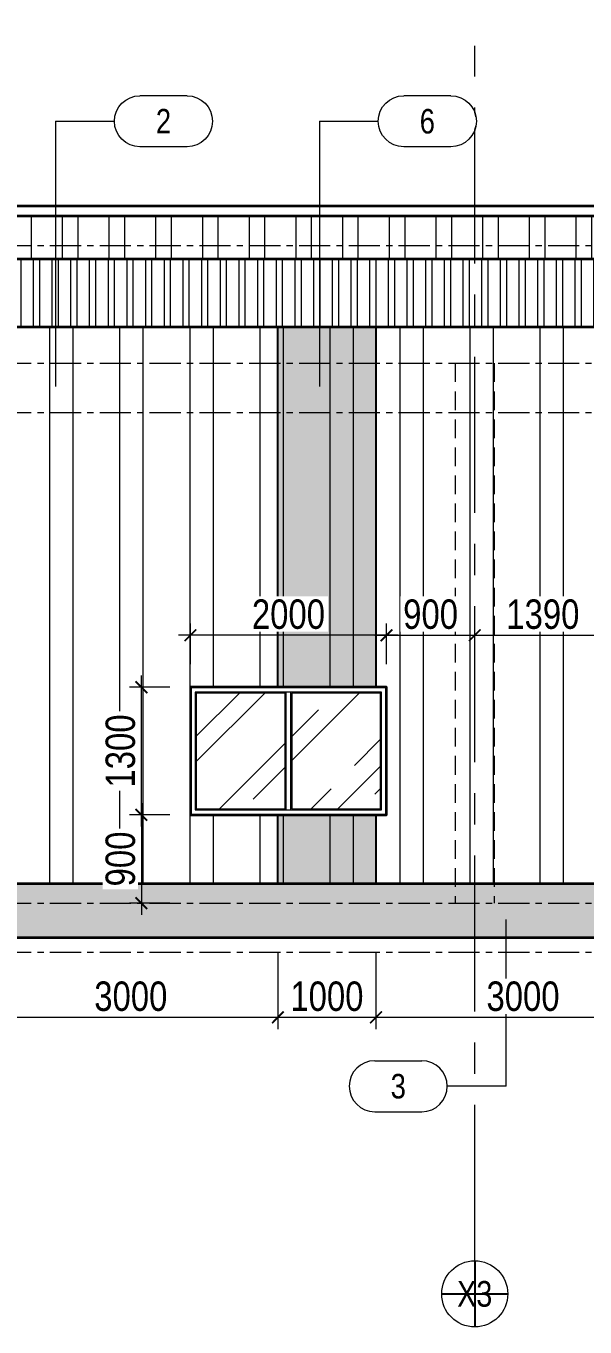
# Model space of a CAD drawing. Header units: millimetres. Extents: x -547695 to 905972, y -1055718 to 167349.
# Drawn here: x -516869 to -511167, y -1003825 to -990572 of the extents above; entities that cross this region are included whole.
import ezdxf
from ezdxf.enums import TextEntityAlignment as Align
from ezdxf.xclip import XClip

# ---------------------------------------------------------------- set-up
doc = ezdxf.new("R2010")
doc.units = ezdxf.units.MM
doc.header["$XCLIPFRAME"] = 0
doc.linetypes.add('CENTER', pattern=[50.800000000000004, 31.75, -6.35, 6.35, -6.35])
doc.linetypes.add('HIDDEN', pattern=[9.524999999999999, 6.35, -3.175])
doc.layers.get('DEFPOINTS').update_dxf_attribs({"color": 1, "lineweight": 25})
for name, color, linetype, lineweight in [('A-DIMS', 8, 'Continuous', 9), ('A-FINE', 255, 'Continuous', 25), ('A-GRID', 250, 'CENTER', 15), ('A-HEVY', 111, 'Continuous', 35), ('A-HIDD', 45, 'HIDDEN', 9), ('A-PATT', 252, 'Continuous', 9), ('A-SYMBOLS', 10, 'Continuous', 13)]:
    doc.layers.add(name, color=color, linetype=linetype, lineweight=lineweight)
doc.styles.add('VTK _ Arial_2.5 mm', font='arial.ttf', dxfattribs={"width": 0.8})
doc.styles.add('VTK_Arial', font='arial.ttf', dxfattribs={"width": 0.8})
doc.styles.add('VTK_Arial_3.5 mm', font='arial.ttf', dxfattribs={"width": 0.8, "height": 3.5})
doc.dimstyles.new('A-2.5-DIM120', dxfattribs={"dimscale": 120, "dimtxt": 2.5, "dimasz": 1, "dimexe": 1, "dimexo": 0, "dimgap": 0.5, "dimtad": 1, "dimdec": 0, "dimzin": 12, "dimdsep": 46, "dimtxsty": 'VTK_Arial', "dimblk": 'ARCHTICK', "dimcen": 0, "dimdle": 1, "dimclrd": 256, "dimclre": 256, "dimclrt": 7, "dimadec": 1, "dimazin": 3, "dimtfac": 1, "dimtdec": 0, "dimtmove": 0, "dimatfit": 2, "dimfxl": 20, "dimtfill": 1, "dimtolj": 1, "dimtzin": 0, "dimlwd": -1, "dimlwe": -1, "dimarcsym": 0})

# ---------------------------------------------------------------- blocks, each defined once
blk = doc.blocks.new('E56U67')
at = {"layer": 'A-GRID', "ltscale": 10}
for points in [[(-889.925879028975, 2000), (36929.7332893007, 2000)], [(-889.925879028975, 1700), (36929.7332893007, 1700)], [(-889.925879028975, 500), (36929.7332893007, 500)], [(-889.925879028975, 0), (36929.7332893007, 0)], [(-889.925879028975, -5000), (36929.7332893007, -5000)], [(-889.925879028975, -5500), (36929.7332893007, -5500)]]:
    blk.add_lwpolyline(points, dxfattribs=at)
blk = doc.blocks.new('A$C2c41236e')
at = {"layer": 'A-PATT', "ltscale": 5, "true_color": 0xff1a1a, "extrusion": (0, 0, -1)}
h = blk.add_hatch(color=1, dxfattribs=at)
h.dxf.hatch_style = 1
h.paths.add_polyline_path([(-355499.9999999923, -99.99999999930151), (-356499.9999999923, -99.99999999930151), (-356499.9999999921, 20800.00000000116), (-355499.9999999921, 20800.00000000116)])
at = {"layer": 'A-FINE', "ltscale": 5, "extrusion": (0, 0, -1)}
blk.add_lwpolyline([(-355499.9999999923, -99.99999999930151), (-356499.9999999923, -99.99999999930151), (-356499.9999999921, 20800.00000000116), (-355499.9999999921, 20800.00000000116)], close=True, dxfattribs=at)
blk = doc.blocks.new('*U336')
blk.add_wipeout([(4.5, -1.7763568394002505e-15), (4.46451615591515, -0.5639995510393714), (4.358624225078841, -1.1191044922418465), (4.183994186497131, -1.6565604870810517), (3.943380060197386, -2.1678915334577207), (3.6405764746872635, -2.645033635316131), (3.280358823396353, -3.080461976679099), (2.868407953869105, -3.46730959249105), (2.4112205774054853, -3.7994756647590684), (1.9160068120428266, -4.071721736097089), (1.3905764746872622, -4.279754323328191), (0.8432159156357593, -4.4202926282791), (0.2825573378819078, -4.491120277927223), (-0.2825573378819094, -4.491120277927223), (-0.8432159156357608, -4.4202926282791), (-1.3905764746872642, -4.279754323328191), (-1.9160068120428249, -4.07172173609709), (-2.411220577405484, -3.799475664759071), (-2.868407953869103, -3.467309592491053), (-3.280358823396352, -3.080461976679099), (-3.6405764746872635, -2.6450336353161292), (-3.943380060197386, -2.167891533457718), (-4.183994186497131, -1.6565604870810517), (-4.358624225078839, -1.1191044922418474), (-4.464516155915151, -0.5639995510393696), (-4.5, 0), (-4.464516155915151, 0.5639995510393678), (-4.358624225078839, 1.1191044922418456), (-4.183994186497131, 1.6565604870810482), (-3.943380060197386, 2.167891533457718), (-3.6405764746872635, 2.6450336353161283), (-3.2803588233963517, 3.0804619766791), (-2.868407953869104, 3.46730959249105), (-2.4112205774054853, 3.7994756647590666), (-1.9160068120428277, 4.071721736097086), (-1.3905764746872633, 4.279754323328191), (-0.8432159156357607, 4.420292628279098), (-0.2825573378819103, 4.491120277927221), (0.28255733788190984, 4.491120277927221), (0.8432159156357604, 4.420292628279098), (1.3905764746872633, 4.27975432332819), (1.9160068120428266, 4.071721736097087), (2.4112205774054845, 3.7994756647590666), (2.868407953869104, 3.46730959249105), (3.280358823396352, 3.0804619766790964), (3.6405764746872635, 2.6450336353161283), (3.943380060197386, 2.167891533457718), (4.183994186497131, 1.65656048708105), (4.358624225078839, 1.1191044922418456), (4.464516155915151, 0.5639995510393696)])
blk.add_circle((0, 0), 4.5)
at = {"layer": 'DEFPOINTS', "color": 250}
for p, q in [((2.755455298081545e-16, 4.5), (-8.266365894244633e-16, -4.5)), ((-4.5, 5.51091059616309e-16), (4.5, -1.102182119232618e-15))]:
    blk.add_line(p, q, dxfattribs=at)
at = {"color": 7, "style": 'VTK_Arial_3.5 mm', "width": 0.8}
blk.add_attdef('X12', text='', height=3.5, dxfattribs=at).set_placement((0, 0), align=Align.MIDDLE_CENTER)
blk = doc.blocks.new('ru6')
at = {"layer": 'A-GRID', "ltscale": 50}
blk.add_lwpolyline([(16000, 0), (16000, 12378.48471128545)], dxfattribs=at)
at = {"layer": 'A-SYMBOLS', "xscale": 74.91082045184334, "yscale": 74.91082045184334, "zscale": 74.91082045184334}
blk.add_blockref('*U336', (16000, -337.0986920333235), dxfattribs=at).add_auto_attribs({'X12': 'X3'})
blk = doc.blocks.new('rhg5')
blk.add_wipeout([(-2000.000003137626, -1.1368683772161603e-10), (0, -1.1368683772161603e-10), (0, 1299.9999999999832), (-2000.000003137626, 1299.9999999999832)]).dxf.layer = 'A-HEVY'
at = {"layer": 'A-PATT', "transparency": 33554620}
h = blk.add_hatch(dxfattribs=at)
h.set_pattern_fill('AR-RROOF', color=256, scale=40, angle=45)
h.set_pattern_definition([(45, (-1940.000003137626, 60), (862.104587622639, 2298.945566993703), [15240, -2032, 5080, -1016]), (45, (-1343.710996698588, 1374.709496124531), (-1673.91974096729, 237.0787615962256), [3048, -335.28, 6096, -762]), (45, (-2191.447174527566, 1029.867661075434), (3254.444818275463, 4217.128274454076), [8128, -1422.4, 4064, -1016])])
h.paths.add_polyline_path([(-965.0000015688129, 60), (-60, 60), (-60, 1240), (-965.0000015688129, 1240)])
h.paths.add_polyline_path([(-1940.000003137626, 60), (-1035.000001568813, 60), (-1035.000001568813, 1240), (-1940.000003137626, 1240)])
blk.add_lwpolyline([(-2000.000003137626, 0), (0, 0), (0, 1300), (-2000.000003137626, 1300)], close=True)
for points in [[(-1950.000003137626, 50), (-50, 50), (-50, 1250), (-1950.000003137626, 1250)], [(-1940.000003137626, 60), (-1035.000001568813, 60), (-1035.000001568813, 1240), (-1940.000003137626, 1240)], [(-975.0000015688129, 1250), (-1025.000001568813, 1250), (-1025.000001568813, 50), (-975.0000015688129, 50)], [(-965.0000015688129, 60), (-60, 60), (-60, 1240), (-965.0000015688129, 1240)]]:
    blk.add_lwpolyline(points, close=True, dxfattribs=at)
blk = doc.blocks.new('_ARCHTICK')
at = {"color": 0, "linetype": 'ByBlock', "const_width": 0.15}
blk.add_lwpolyline([(-0.5, -0.5), (0.5, 0.5)], dxfattribs=at)
blk = doc.blocks.new('*D447')
at = {"layer": 'A-DIMS', "transparency": 16777216}
for p, q in [((-514299.2049693061, -1000007.560417157), (-514299.2049693061, -1000790.734449428)), ((-513299.2049693061, -1000007.560417157), (-513299.2049693061, -1000790.734449428)), ((-513179.2049693061, -1000670.734449428), (-514419.2049693061, -1000670.734449428))]:
    blk.add_line(p, q, dxfattribs=at)
at = {"layer": 'DEFPOINTS', "color": 0, "transparency": 16777216}
for p in [(-514299.2049693061, -1000007.560417157), (-513299.2049693061, -1000007.560417157), (-514299.2049693061, -1000670.734449428)]:
    blk.add_point(p, dxfattribs=at)
at = {"layer": 'A-DIMS', "transparency": 16777216, "xscale": 120, "yscale": 120, "zscale": 120, "rotation": 180}
blk.add_blockref('_ARCHTICK', (-514299.2049693061, -1000670.734449428), dxfattribs=at)
at = {"layer": 'A-DIMS', "transparency": 16777216, "xscale": 120, "yscale": 120, "zscale": 120}
blk.add_blockref('_ARCHTICK', (-513299.2049693061, -1000670.734449428), dxfattribs=at)
at = {"layer": 'A-DIMS', "color": 7, "transparency": 16777216, "insert": (-513799.2049693061, -1000457.562553112), "char_height": 300, "attachment_point": 5, "style": 'VTK_Arial', "bg_fill": 3, "box_fill_scale": 1.1, "bg_fill_color": 257, "bg_fill_transparency": 0}
blk.add_mtext('\\A1;1000', dxfattribs=at)
blk = doc.blocks.new('*D448')
at = {"layer": 'A-DIMS', "transparency": 16777216}
for p, q in [((-513299.2049693061, -1000007.560417157), (-513299.2049693061, -1000790.734449428)), ((-510299.2049693064, -1000007.560417157), (-510299.2049693064, -1000790.734449428)), ((-510179.2049693064, -1000670.734449428), (-513419.2049693061, -1000670.734449428))]:
    blk.add_line(p, q, dxfattribs=at)
at = {"layer": 'DEFPOINTS', "color": 0, "transparency": 16777216}
for p in [(-513299.2049693061, -1000007.560417157), (-510299.2049693064, -1000007.560417157), (-513299.2049693061, -1000670.734449428)]:
    blk.add_point(p, dxfattribs=at)
at = {"layer": 'A-DIMS', "transparency": 16777216, "xscale": 120, "yscale": 120, "zscale": 120, "rotation": 180}
blk.add_blockref('_ARCHTICK', (-513299.2049693061, -1000670.734449428), dxfattribs=at)
at = {"layer": 'A-DIMS', "transparency": 16777216, "xscale": 120, "yscale": 120, "zscale": 120}
blk.add_blockref('_ARCHTICK', (-510299.2049693064, -1000670.734449428), dxfattribs=at)
at = {"layer": 'A-DIMS', "color": 7, "transparency": 16777216, "insert": (-511799.2049693062, -1000457.460233876), "char_height": 300, "attachment_point": 5, "style": 'VTK_Arial', "bg_fill": 3, "box_fill_scale": 1.1, "bg_fill_color": 257, "bg_fill_transparency": 0}
blk.add_mtext('\\A1;3000', dxfattribs=at)
blk = doc.blocks.new('*D450')
at = {"layer": 'A-DIMS', "transparency": 16777216}
for p, q in [((-517299.2049693059, -1000007.560417157), (-517299.2049693059, -1000790.734449428)), ((-514299.2049693061, -1000007.560417157), (-514299.2049693061, -1000790.734449428)), ((-514179.2049693061, -1000670.734449428), (-517419.2049693059, -1000670.734449428))]:
    blk.add_line(p, q, dxfattribs=at)
at = {"layer": 'DEFPOINTS', "color": 0, "transparency": 16777216}
for p in [(-517299.2049693059, -1000007.560417157), (-514299.2049693061, -1000007.560417157), (-517299.2049693059, -1000670.734449428)]:
    blk.add_point(p, dxfattribs=at)
at = {"layer": 'A-DIMS', "transparency": 16777216, "xscale": 120, "yscale": 120, "zscale": 120, "rotation": 180}
blk.add_blockref('_ARCHTICK', (-517299.2049693059, -1000670.734449428), dxfattribs=at)
at = {"layer": 'A-DIMS', "transparency": 16777216, "xscale": 120, "yscale": 120, "zscale": 120}
blk.add_blockref('_ARCHTICK', (-514299.2049693061, -1000670.734449428), dxfattribs=at)
at = {"layer": 'A-DIMS', "color": 7, "transparency": 16777216, "insert": (-515799.204969306, -1000457.460233876), "char_height": 300, "attachment_point": 5, "style": 'VTK_Arial', "bg_fill": 3, "box_fill_scale": 1.1, "bg_fill_color": 257, "bg_fill_transparency": 0}
blk.add_mtext('\\A1;3000', dxfattribs=at)
blk = doc.blocks.new('*D460')
at = {"layer": 'A-DIMS', "transparency": 16777216}
for p, q in [((-515691.4790487171, -998487.560417157), (-515691.4790487171, -999627.5604171568)), ((-515400.3232527879, -998607.560417157), (-515811.4790487171, -998607.560417157)), ((-515400.3232527879, -999507.5604171568), (-515811.4790487171, -999507.5604171568))]:
    blk.add_line(p, q, dxfattribs=at)
at = {"layer": 'DEFPOINTS', "color": 0, "transparency": 16777216}
for p in [(-515400.3232527879, -998607.560417157), (-515691.4790487171, -999507.5604171568), (-515400.3232527879, -999507.5604171568)]:
    blk.add_point(p, dxfattribs=at)
at = {"layer": 'A-DIMS', "transparency": 16777216, "xscale": 120, "yscale": 120, "zscale": 120}
for p, rotation in [((-515691.4790487171, -998607.560417157), 90), ((-515691.4790487171, -999507.5604171568), 270)]:
    blk.add_blockref('_ARCHTICK', p, dxfattribs=dict(at, rotation=rotation))
at = {"layer": 'A-DIMS', "color": 7, "transparency": 16777216, "insert": (-515904.6509450335, -999057.560417157), "char_height": 300, "attachment_point": 5, "rotation": 90, "style": 'VTK_Arial', "bg_fill": 3, "box_fill_scale": 1.1, "bg_fill_color": 257, "bg_fill_transparency": 0}
blk.add_mtext('\\A1;900', dxfattribs=at)
blk = doc.blocks.new('*D461')
at = {"layer": 'A-DIMS', "transparency": 16777216}
for p, q in [((-515400.3232527879, -997307.5604171568), (-515811.4790487171, -997307.5604171568)), ((-515691.4790487171, -998727.560417157), (-515691.4790487171, -997187.5604171568)), ((-515400.3232527879, -998607.560417157), (-515811.4790487171, -998607.560417157))]:
    blk.add_line(p, q, dxfattribs=at)
at = {"layer": 'DEFPOINTS', "color": 0, "transparency": 16777216}
for p in [(-515691.4790487171, -997307.5604171568), (-515400.3232527879, -997307.5604171568), (-515400.3232527879, -998607.560417157)]:
    blk.add_point(p, dxfattribs=at)
at = {"layer": 'A-DIMS', "transparency": 16777216, "xscale": 120, "yscale": 120, "zscale": 120}
for p, rotation in [((-515691.4790487171, -997307.5604171568), 90), ((-515691.4790487171, -998607.560417157), 270)]:
    blk.add_blockref('_ARCHTICK', p, dxfattribs=dict(at, rotation=rotation))
at = {"layer": 'A-DIMS', "color": 7, "transparency": 16777216, "insert": (-515904.7532642696, -997957.560417157), "char_height": 300, "attachment_point": 5, "rotation": 90, "style": 'VTK_Arial', "bg_fill": 3, "box_fill_scale": 1.1, "bg_fill_color": 257, "bg_fill_transparency": 0}
blk.add_mtext('\\A1;1300', dxfattribs=at)
blk = doc.blocks.new('*D465')
at = {"layer": 'A-DIMS', "transparency": 16777216}
for p, q in [((-513071.7049714793, -996778.4851149359), (-515311.7049746169, -996778.4851149359)), ((-515191.7049746169, -997071.4147628907), (-515191.7049746169, -996658.4851149359)), ((-513191.7049714793, -997071.4147628907), (-513191.7049714793, -996658.4851149359))]:
    blk.add_line(p, q, dxfattribs=at)
at = {"layer": 'DEFPOINTS', "color": 0, "transparency": 16777216}
for p in [(-515191.7049746169, -996778.4851149359), (-515191.7049746169, -997071.4147628907), (-513191.7049714793, -997071.4147628907)]:
    blk.add_point(p, dxfattribs=at)
at = {"layer": 'A-DIMS', "transparency": 16777216, "xscale": 120, "yscale": 120, "zscale": 120, "rotation": 180}
blk.add_blockref('_ARCHTICK', (-515191.7049746169, -996778.4851149359), dxfattribs=at)
at = {"layer": 'A-DIMS', "transparency": 16777216, "xscale": 120, "yscale": 120, "zscale": 120}
blk.add_blockref('_ARCHTICK', (-513191.7049714793, -996778.4851149359), dxfattribs=at)
at = {"layer": 'A-DIMS', "color": 7, "transparency": 16777216, "insert": (-514191.7049730481, -996565.3132186194), "char_height": 300, "attachment_point": 5, "style": 'VTK_Arial', "bg_fill": 3, "box_fill_scale": 1.1, "bg_fill_color": 257, "bg_fill_transparency": 0}
blk.add_mtext('\\A1;2000', dxfattribs=at)
blk = doc.blocks.new('*D466')
at = {"layer": 'A-DIMS', "transparency": 16777216}
for p, q in [((-513311.7049714793, -996778.4851149359), (-512171.7049730481, -996778.4851149359)), ((-513191.7049714793, -997071.4147628907), (-513191.7049714793, -996658.4851149359)), ((-512291.7049730481, -997071.4147628907), (-512291.7049730481, -996658.4851149359))]:
    blk.add_line(p, q, dxfattribs=at)
at = {"layer": 'DEFPOINTS', "color": 0, "transparency": 16777216}
for p in [(-512291.7049730481, -996778.4851149359), (-513191.7049714793, -997071.4147628907), (-512291.7049730481, -997071.4147628907)]:
    blk.add_point(p, dxfattribs=at)
at = {"layer": 'A-DIMS', "transparency": 16777216, "xscale": 120, "yscale": 120, "zscale": 120, "rotation": 180}
blk.add_blockref('_ARCHTICK', (-513191.7049714793, -996778.4851149359), dxfattribs=at)
at = {"layer": 'A-DIMS', "transparency": 16777216, "xscale": 120, "yscale": 120, "zscale": 120}
blk.add_blockref('_ARCHTICK', (-512291.7049730481, -996778.4851149359), dxfattribs=at)
at = {"layer": 'A-DIMS', "color": 7, "transparency": 16777216, "insert": (-512741.7049722637, -996565.3132186194), "char_height": 300, "attachment_point": 5, "style": 'VTK_Arial', "bg_fill": 3, "box_fill_scale": 1.1, "bg_fill_color": 257, "bg_fill_transparency": 0}
blk.add_mtext('\\A1;900', dxfattribs=at)
blk = doc.blocks.new('*D467')
at = {"layer": 'A-DIMS', "transparency": 16777216}
for p, q in [((-512411.7049730481, -996778.4851149359), (-510781.8754029528, -996778.4851149359)), ((-512291.7049730481, -997071.4147628907), (-512291.7049730481, -996658.4851149359)), ((-510901.8754029528, -997071.4147628907), (-510901.8754029528, -996658.4851149359))]:
    blk.add_line(p, q, dxfattribs=at)
at = {"layer": 'DEFPOINTS', "color": 0, "transparency": 16777216}
for p in [(-510901.8754029528, -996778.4851149359), (-512291.7049730481, -997071.4147628907), (-510901.8754029528, -997071.4147628907)]:
    blk.add_point(p, dxfattribs=at)
at = {"layer": 'A-DIMS', "transparency": 16777216, "xscale": 120, "yscale": 120, "zscale": 120, "rotation": 180}
blk.add_blockref('_ARCHTICK', (-512291.7049730481, -996778.4851149359), dxfattribs=at)
at = {"layer": 'A-DIMS', "transparency": 16777216, "xscale": 120, "yscale": 120, "zscale": 120}
blk.add_blockref('_ARCHTICK', (-510901.8754029528, -996778.4851149359), dxfattribs=at)
at = {"layer": 'A-DIMS', "color": 7, "transparency": 16777216, "insert": (-511596.7901880004, -996565.2108993834), "char_height": 300, "attachment_point": 5, "style": 'VTK_Arial', "bg_fill": 3, "box_fill_scale": 1.1, "bg_fill_color": 257, "bg_fill_transparency": 0}
blk.add_mtext('\\A1;1390', dxfattribs=at)
blk = doc.blocks.new('*U291')
blk.add_lwpolyline([(11.00000000000004, 0), (11.00000000000004, -24.42317343845103), (11.00000000000004, -27.01106226544958)])
blk.add_wipeout([(2.4019237886467857, 2.5980762113532485), (3.7009618943233953, 2.249999999999938), (4.651923788646703, 1.2990381056766047), (4.999999999999998, -1.4210854715202004e-14), (4.651923788646726, -1.2990381056766314), (3.7009618943234264, -2.249999999999986), (2.40192378864682, -2.598076211353316), (-2.401923788646694, -2.598076211353316), (-3.7009618943234046, -2.249999999999986), (-4.651923788646701, -1.2990381056766314), (-4.999999999999987, -3.375077994860476e-14), (-4.651923788646671, 1.2990381056766012), (-3.70096189432337, 2.2499999999999396), (-2.401923788646739, 2.5980762113532485)])
for points in [[(-2.401923788646712, 2.598076211353259), (2.401923788646712, 2.598076211353259)], [(11.00000000000004, 0), (5, 1.262177448353619e-29)], [(-2.401923788646712, -2.598076211353316), (2.401923788646712, -2.598076211353316)]]:
    blk.add_lwpolyline(points)
for centre, start, end in [((-2.401923788646712, -1.262177448353619e-29), 90.00000000000081, 269.9999999999976), ((2.401923788646712, 1.262177448353619e-29), 270.0000000000024, 89.9999999999992)]:
    blk.add_arc(centre, 2.598076211353288, start, end)
at = {"color": 7, "style": 'VTK _ Arial_2.5 mm', "width": 0.8, "flags": 8}
blk.add_attdef('SYMBOL', text='', height=2.5, dxfattribs=at).set_placement((-4.263256414560601e-14, 0), align=Align.MIDDLE_CENTER)
blk = doc.blocks.new('*U292')
blk.add_lwpolyline([(11.00000000000004, 0), (11.00000000000004, 14.39451115703834), (11.00000000000004, 16.98239998403689)])
blk.add_wipeout([(2.4019237886467857, 2.5980762113532485), (3.7009618943233953, 2.249999999999938), (4.651923788646703, 1.2990381056766047), (4.999999999999998, -1.4210854715202004e-14), (4.651923788646726, -1.2990381056766314), (3.7009618943234264, -2.249999999999986), (2.40192378864682, -2.598076211353316), (-2.401923788646694, -2.598076211353316), (-3.7009618943234046, -2.249999999999986), (-4.651923788646701, -1.2990381056766314), (-4.999999999999987, -3.375077994860476e-14), (-4.651923788646671, 1.2990381056766012), (-3.70096189432337, 2.2499999999999396), (-2.401923788646739, 2.5980762113532485)])
for points in [[(-2.401923788646712, 2.598076211353259), (2.401923788646712, 2.598076211353259)], [(11.00000000000004, 0), (5, 1.262177448353619e-29)], [(-2.401923788646712, -2.598076211353316), (2.401923788646712, -2.598076211353316)]]:
    blk.add_lwpolyline(points)
for centre, start, end in [((-2.401923788646712, -1.262177448353619e-29), 90.00000000000081, 269.9999999999976), ((2.401923788646712, 1.262177448353619e-29), 270.0000000000024, 89.9999999999992)]:
    blk.add_arc(centre, 2.598076211353288, start, end)
at = {"color": 7, "style": 'VTK _ Arial_2.5 mm', "width": 0.8, "flags": 8}
blk.add_attdef('SYMBOL', text='', height=2.5, dxfattribs=at).set_placement((-4.263256414560601e-14, 0), align=Align.MIDDLE_CENTER)

msp = doc.modelspace()

# ---------------------------------------------------------------- block references
at = {"layer": 'A-HEVY'}
msp.add_blockref('E56U67', (-533513.9114840905, -994507.5604171568), dxfattribs=at)

# ---------------------------------------------------------------- next in the draw order: block references
at = {"layer": 'A-FINE'}
ref = msp.add_blockref('A$C2c41236e', (-157799.2049693143, -999207.5604171577), dxfattribs=dict(at, xscale=-1))
XClip(ref).set_block_clipping_path([(345192.5000037338, -99.99999999930151), (370802.4999987449, 5566.42908085871)])

# ---------------------------------------------------------------- next in the draw order: block references
at = {"layer": 'A-HEVY'}
msp.add_blockref('ru6', (-528291.7049730481, -1003150.91140869), dxfattribs=at)

# ---------------------------------------------------------------- next in the draw order: hatches: boundary and pattern name
at = {"layer": 'A-PATT', "transparency": 33554620}
h = msp.add_hatch(dxfattribs=at)
h.set_pattern_fill('ANSI32', color=256, scale=50, angle=45)
h.set_pattern_definition([(90, (-528401.7049680592, -992943.2472070378), (-476.25, 2.916190190469635e-14), []), (90, (-528242.9548994887, -992784.4971384673), (-476.25, 2.916190190469635e-14), [])])
h.paths.add_polyline_path([(-528401.7049680592, -992943.2472070378), (-503191.7049730482, -992943.2472070378), (-503191.7049730482, -992507.5604171568), (-528401.7049680592, -992507.5604171568)])
h = msp.add_hatch(dxfattribs=at)
h.set_pattern_fill('ANSI32', color=256, scale=20, angle=45)
h.set_pattern_definition([(90, (-528601.7049680592, -993641.1313362989), (-190.5, 1.166476076187854e-14), []), (90, (-528538.204940631, -993577.6313088707), (-190.5, 1.166476076187854e-14), [])])
h.paths.add_polyline_path([(-528601.7049680592, -993641.1313362989), (-502991.7049730482, -993641.1313362989), (-502991.7049730482, -992943.2472070378), (-528601.7049680592, -992943.2472070378)])
at = {"layer": 'A-PATT', "ltscale": 5}
h = msp.add_hatch(dxfattribs=at)
h.set_pattern_fill('ANSI32', color=256, scale=75, angle=45)
h.set_pattern_definition([(90, (-1562469.87848896, -2027083.357759845), (-714.3750000000005, 1.479114197289397e-29), []), (90, (-1562231.753386104, -2026845.232656989), (-714.3750000000005, 1.479114197289397e-29), [])])
h.paths.add_polyline_path([(-528601.7049680592, -999307.5604171568), (-502991.7049730482, -999307.5604171568), (-502991.7049730482, -993641.1313362989), (-528601.7049680592, -993641.1313362989)])
h.paths.add_polyline_path([(-510901.8754029528, -998607.5604171568), (-506901.8753998152, -998607.5604171568), (-506901.8753998152, -997307.5604171568), (-510901.8754029528, -997307.5604171568)], flags=16)
h.paths.add_polyline_path([(-510876.8754029529, -998557.5604171568), (-506976.8753998153, -998557.5604171568), (-506976.8753998153, -997357.5604171568), (-510876.8754029529, -997357.5604171568)], flags=0)
h.paths.add_polyline_path([(-515191.704974617, -998607.5604171568), (-513191.7049714794, -998607.5604171568), (-513191.7049714794, -997307.5604171568), (-515191.704974617, -997307.5604171568)], flags=16)
h.paths.add_polyline_path([(-515141.704974617, -998557.5604171568), (-513241.7049714794, -998557.5604171568), (-513241.7049714794, -997357.5604171568), (-515141.704974617, -997357.5604171568)], flags=0)
at = {"layer": 'A-PATT', "transparency": 33554620}
h = msp.add_hatch(dxfattribs=at)
h.set_pattern_fill('AR-CONC', color=256, scale=3)
h.set_pattern_definition([(50, (-528541.7049730481, -1000007.560417157), (546.5540069880119, -47.81725661670922), [57.15000000000001, -628.6500000000001]), (355, (-528541.7049730481, -1000007.560417157), (-105.730264274908, 573.1705357171054), [45.72, -502.92175251]), (100.4514447, (-528496.158952048, -1000011.545177657), (440.8237412710602, 525.3532557365852), [48.5700264, -534.2707338]), (46.1842, (-528541.7049730481, -999855.1604171569), (813.2371226763897, -126.1269837981814), [85.725, -942.9749999999999]), (96.63555761, (-528473.9352730481, -999865.6709171567), (712.212402154509, 742.2783737931645), [72.85506942, -801.4068244800001]), (351.1841511700001, (-528541.7049730481, -999855.1604171569), (712.2124021949311, 742.278373756598), [68.57990121, -754.37919576]), (21, (-528465.5049730481, -999893.260417157), (454.8431738073974, -306.7955945612628), [57.15000000000001, -628.6500000000001]), (326.0000000000001, (-528465.5049730481, -999893.260417157), (185.4060850429413, 552.5638983669578), [45.72, -502.92]), (71.451445, (-528427.601375248, -999918.8267168569), (640.2492578361484, 245.7683066577159), [48.5700264, -534.2698128000001]), (37.50000000000001, (-528541.7049730481, -1000007.560417157), (9.26580975177545, 253.6651166194593), [0, -496.824, 0, -510.54, 0, -504.825]), (7.499999999999999, (-528541.7049730481, -1000007.560417157), (200.4589875309172, 300.5417244543585), [0, -291.084, 0, -485.394, 0, -192.405]), (327.5, (-528711.630973048, -1000007.560417157), (406.7717855006142, -17.18623197802033), [0, -190.5, 0, -594.36, 0, -788.67]), (317.5, (-528787.8309730481, -1000007.560417157), (444.3875441580541, 76.27947309999908), [0, -247.65, 0, -394.716, 0, -560.0699999999999])])
h.paths.add_polyline_path([(-528541.7049730481, -999857.992560631), (-528541.7049730481, -999507.5604171568), (-528541.7049730481, -999307.5604171568), (-502991.7049730482, -999307.5604171568), (-502991.7049730482, -999507.5604171568), (-502991.7049730481, -999857.5604171568)])

# ---------------------------------------------------------------- next in the draw order: linework, layer by layer
at = {"layer": 'A-HEVY'}
for p, q in [((-502991.7049730482, -992507.5604171568), (-528601.7049680592, -992507.5604171568)), ((-528541.7197610572, -999857.9925608812), (-502991.7049730481, -999857.5604171568))]:
    msp.add_line(p, q, dxfattribs=at)
for points in [[(-528601.7049680592, -992943.2472070378), (-502991.7049730482, -992943.2472070378), (-502991.7049730482, -992407.5604171568), (-528601.7049680592, -992407.5604171568)], [(-528601.7049680592, -992943.2472070378), (-502991.7049730482, -992943.2472070378), (-502991.7049730482, -993641.1313362989), (-528601.7049680592, -993641.1313362989)], [(-528601.7049680592, -999307.5604171568), (-502991.7049730482, -999307.5604171568), (-502991.7049730482, -993641.1313362989), (-528601.7049680592, -993641.1313362989)]]:
    msp.add_lwpolyline(points, close=True, dxfattribs=at)
at = {"layer": 'A-HIDD', "ltscale": 30}
for points in [[(-512491.7049730481, -994007.5604171568), (-512491.7049730481, -999507.5604171568)], [(-512091.7049730481, -994007.5604171568), (-512091.7049730481, -999507.5604171568)]]:
    msp.add_lwpolyline(points, dxfattribs=at)

# ---------------------------------------------------------------- next in the draw order: block references
at = {"layer": 'A-HEVY'}
msp.add_blockref('rhg5', (-513191.7049714794, -998607.5604171568), dxfattribs=at)
at = {"layer": 'A-SYMBOLS'}
ref = msp.add_blockref('*U291', (-515466.1445877956, -991541.5333197397), dxfattribs=dict(at, xscale=-100, yscale=100, zscale=100))
ref.add_attrib('SYMBOL', '2', dxfattribs={"layer": '0', "color": 7, "height": 250, "style": 'VTK _ Arial_2.5 mm', "width": 0.8, "flags": 8}).set_placement((-515466.1445877956, -991541.5333197397), align=Align.MIDDLE_CENTER)
ref = msp.add_blockref('*U291', (-512775.2304337518, -991541.5333197397), dxfattribs=dict(at, xscale=-100, yscale=100, zscale=100))
ref.add_attrib('SYMBOL', '6', dxfattribs={"layer": '0', "color": 7, "height": 250, "style": 'VTK _ Arial_2.5 mm', "width": 0.8, "flags": 8}).set_placement((-512775.2304337518, -991541.5333197397), align=Align.MIDDLE_CENTER)
at = {"layer": 'A-SYMBOLS', "xscale": 100, "yscale": 100, "zscale": 100}
msp.add_blockref('*U292', (-513071.6079593261, -1001372.043154065), dxfattribs=at).add_auto_attribs({'SYMBOL': '3'})

# ---------------------------------------------------------------- next in the draw order: dimensions: what is measured, and where the dimension line sits
at = {"layer": 'A-DIMS'}
dim = msp.add_linear_dim(base=(-515191.7049746169, -996778.4851149359), p1=(-513191.7049714793, -997071.4147628907), p2=(-515191.7049746169, -997071.4147628907), dimstyle='A-2.5-DIM120', override={"dimpost": '\\X', "dimblk": 'ARCHTICK', "dimtmove": 1, "dimtfill": 1, "dimtfillclr": 0}, dxfattribs=at)
dim.commit()
dim.dimension.update_dxf_attribs({"geometry": '*D465', "text_midpoint": (-514191.7049730481, -996565.3132186194)})
dim = msp.add_linear_dim(base=(-515691.4790487171, -999507.5604171568), p1=(-515400.3232527879, -998607.560417157), p2=(-515400.3232527879, -999507.5604171568), angle=90, dimstyle='A-2.5-DIM120', override={"dimpost": '\\X'}, dxfattribs=at)
dim.commit()
dim.dimension.update_dxf_attribs({"geometry": '*D460', "text_midpoint": (-515904.6509450335, -999057.560417157)})

# ---------------------------------------------------------------- next in the draw order: dimensions: what is measured, and where the dimension line sits
for base, p1, p2, override, picture, middle in [((-512291.7049730481, -996778.4851149359), (-513191.7049714793, -997071.4147628907), (-512291.7049730481, -997071.4147628907), {"dimpost": '\\X', "dimblk": 'ARCHTICK', "dimtmove": 1, "dimtfill": 1, "dimtfillclr": 0}, '*D466', (-512741.7049722637, -996565.3132186194)), ((-514299.2049693061, -1000670.734449428), (-513299.2049693061, -1000007.560417157), (-514299.2049693061, -1000007.560417157), {"dimpost": '\\X', "dimtmove": 1}, '*D447', (-513799.2049693061, -1000457.562553112))]:
    dim = msp.add_linear_dim(base=base, p1=p1, p2=p2, dimstyle='A-2.5-DIM120', override=override, dxfattribs=at)
    dim.commit()
    dim.dimension.update_dxf_attribs({"geometry": picture, "text_midpoint": middle})
dim = msp.add_linear_dim(base=(-515691.4790487171, -997307.5604171568), p1=(-515400.3232527879, -998607.560417157), p2=(-515400.3232527879, -997307.5604171568), angle=90, dimstyle='A-2.5-DIM120', override={"dimpost": '\\X', "dimtmove": 1}, dxfattribs=at)
dim.commit()
dim.dimension.update_dxf_attribs({"geometry": '*D461', "text_midpoint": (-515904.7532642696, -997957.560417157)})

# ---------------------------------------------------------------- next in the draw order: dimensions: what is measured, and where the dimension line sits
for base, p1, p2, override, picture, middle in [((-510901.8754029528, -996778.4851149359), (-512291.7049730481, -997071.4147628907), (-510901.8754029528, -997071.4147628907), {"dimpost": '\\X', "dimblk": 'ARCHTICK', "dimtmove": 1, "dimtfill": 1, "dimtfillclr": 0}, '*D467', (-511596.7901880004, -996565.2108993834)), ((-517299.2049693059, -1000670.734449428), (-514299.2049693061, -1000007.560417157), (-517299.2049693059, -1000007.560417157), {"dimpost": '\\X', "dimtmove": 1}, '*D450', (-515799.204969306, -1000457.460233876)), ((-513299.2049693061, -1000670.734449428), (-510299.2049693064, -1000007.560417157), (-513299.2049693061, -1000007.560417157), {"dimpost": '\\X', "dimtmove": 1}, '*D448', (-511799.2049693062, -1000457.460233876))]:
    dim = msp.add_linear_dim(base=base, p1=p1, p2=p2, dimstyle='A-2.5-DIM120', override=override, dxfattribs=at)
    dim.commit()
    dim.dimension.update_dxf_attribs({"geometry": picture, "text_midpoint": middle})

doc.saveas('drawing.dxf')
